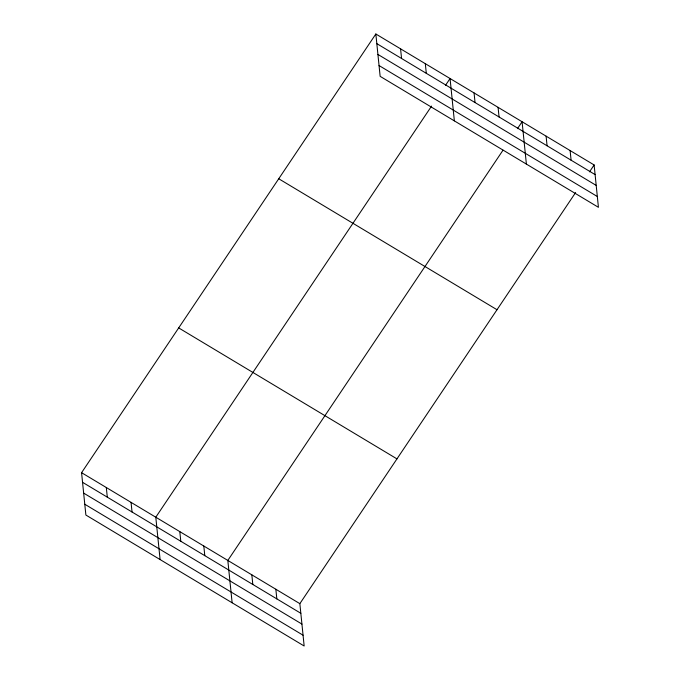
<?xml version="1.0" encoding="UTF-8"?>
<svg xmlns="http://www.w3.org/2000/svg" width="680" height="680" viewBox="0 0 680 680"><rect width="100%" height="100%" fill="white"/><g stroke="black" fill="none" stroke-linecap="round" stroke-linejoin="round"><path stroke-width="1.02" d="M575.62 192.542L299.854 603.653L304.155 646L85.876 515.032L81.575 472.685L375.844 34L594.125 164.968L598.425 207.315L380.146 76.347L375.844 34M431.562 106.105L155.796 517.208L160.097 559.563M445.434 85.425L450.058 78.531L454.359 120.879M503.013 150.186L227.825 560.431L232.126 602.777M517.463 128.647L522.087 121.754L526.388 164.101M589.5 171.862L594.125 164.968M376.822 43.639L595.102 174.607M377.918 54.434L596.198 185.402M379.049 65.552L597.329 196.52M278.732 178.763L497.012 309.731M178.687 327.913L396.967 458.889M81.575 472.685L299.854 603.653M82.56 482.315L300.841 613.292M83.657 493.111L301.937 624.087M84.779 504.237L303.059 635.205M570.112 150.56L571.09 160.2M546.1 136.153L547.077 145.792M498.075 107.347L499.06 116.977M474.07 92.939L475.048 102.57M425.315 63.691L426.3 73.321M400.579 48.841L401.557 58.48M275.85 589.245L276.828 598.885M251.838 574.838L252.815 584.477M203.813 546.023L204.791 555.662M179.8 531.615L180.786 541.255M131.053 502.367L132.031 512.006M106.318 487.526L107.296 497.165"/></g></svg>
